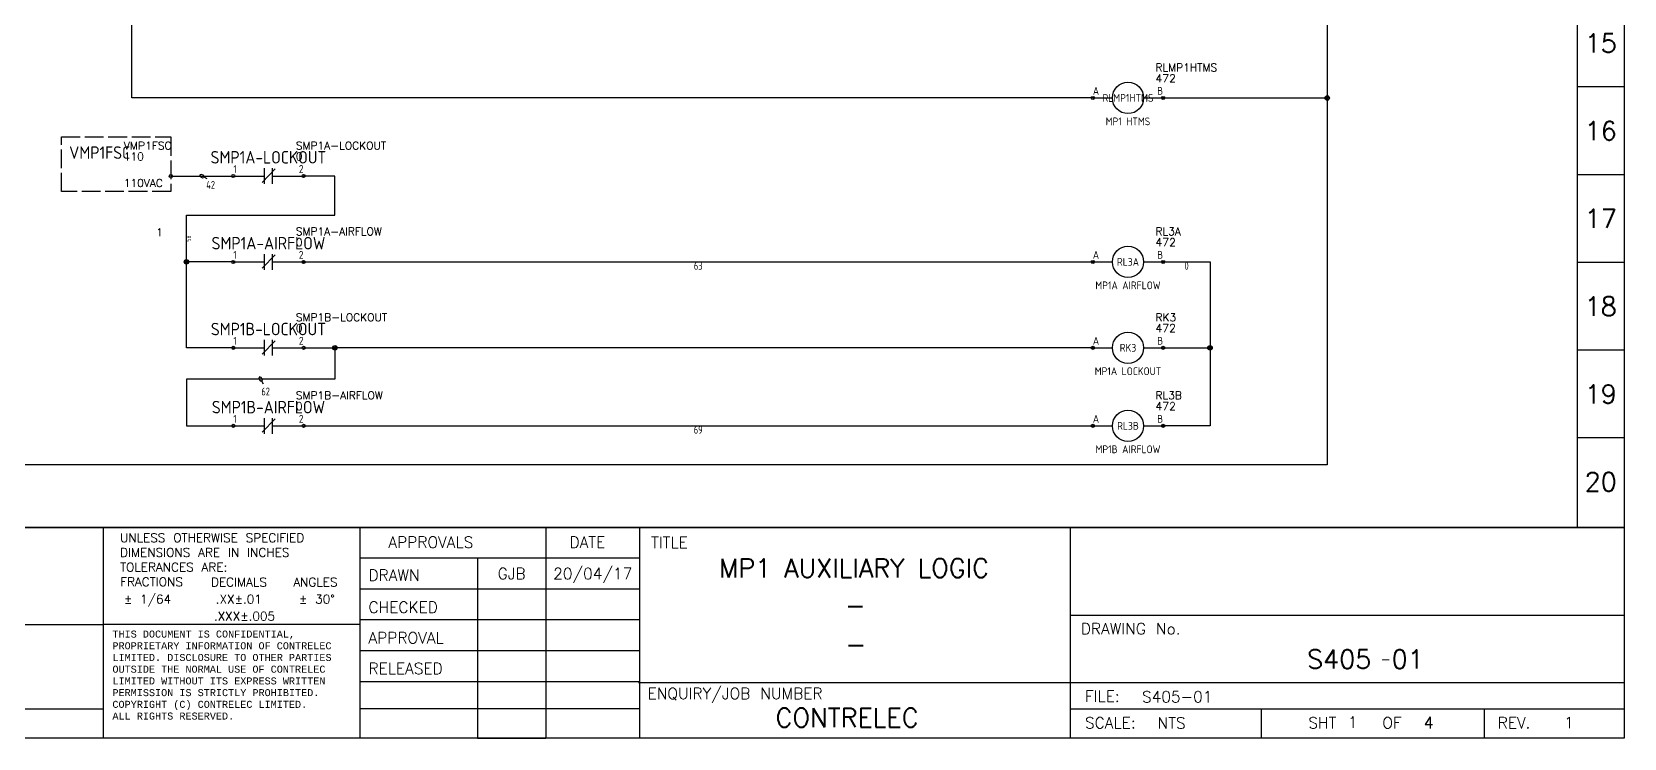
# Model space of a CAD drawing. Header units: millimetres. Extents: x 0 to 1020, y 0 to 646.
# Drawn here: x 511 to 1020, y 0 to 226 of the extents above; entities that cross this region are included whole.
import ezdxf
from ezdxf.enums import TextEntityAlignment as Align

# ---------------------------------------------------------------- set-up
doc = ezdxf.new("R2010")
doc.units = ezdxf.units.MM
doc.header["$LTSCALE"] = 0.5
doc.linetypes.add('ACAD_ISO02W100', pattern=[15, 12, -3])
for name, color, linetype in [('NETLIST', 50, 'Continuous'), ('OUTLINE_0', 7, 'Continuous'), ('OUTLINE_GRID', 7, 'Continuous'), ('SYMS', 7, 'Continuous'), ('WIREFIXED', 7, 'Continuous'), ('WIRENO', 7, 'Continuous'), ('WIRES', 7, 'Continuous')]:
    doc.layers.add(name, color=color, linetype=linetype)
doc.styles.add('MONOTXT', font='monotxt', dxfattribs={"height": 0.125})
doc.styles.get("Standard").update_dxf_attribs({"font": 'txt.shx', "bigfont": 'gbcbig.shx'})
doc.styles.add('WD', font='romans.shx', dxfattribs={"bigfont": 'gbcbig.shx'})
doc.styles.add('WD_IEC', font='isocp2.shx', dxfattribs={"width": 0.9, "height": 4})

# ---------------------------------------------------------------- blocks, each defined once
blk = doc.blocks.new('CONTRELEC 2016 BLOCK')
for p, q in [((444.47, 68.75), (444.47, 12.5)), ((512.88, 68.75), (512.88, 12.5)), ((562.5, 68.75), (562.5, 12.5)), ((587.5, 68.75), (587.5, 12.5)), ((702.25, 68.75), (702.25, 12.5)), ((587.5, 60.54), (512.88, 60.54)), ((544.24, 60.54), (544.24, 12.5)), ((587.5, 52.27), (512.88, 52.27)), ((362.88, 42.79), (444.47, 42.79)), ((444.47, 42.9), (513.01, 42.9)), ((587.5, 44.04), (512.88, 44.04)), ((702.25, 45.31), (850, 45.31)), ((587.5, 35.79), (512.88, 35.79)), ((587.5, 27.54), (512.88, 27.54)), ((587.24, 27.38), (850, 27.38)), ((362.88, 20.29), (444.47, 20.29)), ((587.5, 20.29), (512.88, 20.29)), ((702.25, 20.31), (850, 20.31)), ((753.23, 20.31), (753.23, 12.5)), ((812.7, 20.31), (812.7, 12.5))]:
    blk.add_line(p, q)
blk.add_lwpolyline([(0, 68.75), (850, 68.75), (850, 12.5), (0, 12.5)], close=True)
at = {"layer": 'OUTLINE_0', "linetype": 'Continuous'}
blk.add_line((544.24, 12.5), (562.5, 12.5), dxfattribs=at)
at = {"insert": (784.15, 34.85), "char_height": 2.5, "width": 3.4096, "attachment_point": 1}
blk.add_mtext('\\pi0.87148;-', dxfattribs=at)
at = {"layer": 'OUTLINE_0'}
for s, height, p in [('UNLESS OTHERWISE SPECIFIED', 2.35, (448.97, 64.79)), ('APPROVALS', 3, (520.53, 63.28)), ('DATE', 3, (568.82, 63.28)), ('TITLE', 3, (590.57, 63.19)), ('DIMENSIONS ARE IN INCHES', 2.35, (448.97, 60.88)), ('TOLERANCES ARE:', 2.35, (448.97, 56.96)), ('FRACTIONS', 2.35, (449.01, 53.04)), ('DECIMALS', 2.35, (473.22, 52.96)), ('ANGLES', 2.35, (495.17, 52.96)), ('DRAWN', 3, (515.21, 54.5)), ('%%P 1/64', 2.35, (450.01, 48.43)), ('.XX%%P.01', 2.35, (474.49, 48.43)), ('%%P 30%%D', 2.35, (496.69, 48.43)), ('CHECKED', 3, (515.21, 45.93)), ('.XXX%%P.005', 2.35, (473.98, 43.89)), ('DRAWING No.', 3, (705.14, 40.21)), ('APPROVAL', 3, (515.21, 37.77)), ('RELEASED', 3, (515.21, 29.61)), ('ENQUIRY/JOB NUMBER', 3, (589.63, 22.91)), ('FILE:', 3, (706.25, 22.18)), ('SCALE:', 3, (706.25, 15.11)), ('SHT    OF', 3, (765.79, 15.11))]:
    blk.add_text(s, height=height, dxfattribs=at).set_placement(p)
at = {"layer": 'OUTLINE_0', "style": 'WD'}
blk.add_text('REV.', height=3, dxfattribs=at).set_placement((816.29, 15.11))
at = {"layer": 'OUTLINE_0', "insert": (446.94, 41.22), "char_height": 1.875, "width": 63.19, "attachment_point": 1, "style": 'MONOTXT'}
blk.add_mtext('THIS DOCUMENT IS CONFIDENTIAL, PROPRIETARY INFORMATION OF CONTRELEC LIMITED. DISCLOSURE TO OTHER PARTIES OUTSIDE THE NORMAL USE OF CONTRELEC LIMITED WITHOUT ITS EXPRESS WRITTEN PERMISSION IS STRICTLY PROHIBITED. COPYRIGHT (C) CONTRELEC LIMITED.^JALL RIGHTS RESERVED.', dxfattribs=at)
at = {"layer": 'OUTLINE_0', "style": 'WD'}
for tag, height, p in [('DWGDESC1', 5, (644.66, 57.89)), ('EDBY', 3, (553.37, 56.41)), ('EDDATE', 3, (575, 56.41)), ('CKBY', 3, (553.37, 48.16)), ('CKDATE', 3, (575, 48.16)), ('DWGDESC2', 5, (645.03, 47.96)), ('DWGDESC3', 5, (645.15, 37.57)), ('PROJDESC', 5, (642.81, 17.97)), ('REVISION', 3, (835.28, 16.64))]:
    blk.add_attdef(tag, text='', height=height, dxfattribs=at).set_placement(p, align=Align.MIDDLE_CENTER)
blk.add_attdef('DWGNO', text='', height=5, dxfattribs=at).set_placement((782.6, 33.58), align=Align.MIDDLE_RIGHT)
blk.add_attdef('SHEETNO', text='', height=5, dxfattribs=at).set_placement((788, 33.58), align=Align.MIDDLE_LEFT)
for tag, p, height in [('FILENAME', (721.45, 22.05), 3), ('SCALE', (725.62, 15.05), 3), ('SH', (776.35, 15.29), 3), ('NSH', (796.5, 15.11), 3.12)]:
    blk.add_attdef(tag, p, '', height=height, dxfattribs=at)
at = {"layer": 'OUTLINE_0', "style": 'WD', "flags": 1}
blk.add_attdef('WD_TB', (567.05, 15.25), '', height=3, dxfattribs=at)
blk = doc.blocks.new('2010 Grid')
at = {"layer": 'OUTLINE_GRID'}
for p, q in [((850, 481.25), (850, 0)), ((837.5, 468.74), (837.5, 0)), ((850, 117.51), (837.5, 117.51)), ((850, 94.1), (837.5, 94.1)), ((850, 70.68), (837.5, 70.68)), ((850, 47.27), (837.5, 47.27)), ((850, 23.85), (837.5, 23.85)), ((850, 0), (0, 0))]:
    blk.add_line(p, q, dxfattribs=at)
at = {"layer": 'OUTLINE_GRID', "char_height": 5, "width": 17.7556, "attachment_point": 5}
for s, insert in [('15', (843.75, 129.22)), ('16', (843.75, 105.81)), ('17', (843.75, 82.39)), ('18', (843.75, 58.98)), ('19', (843.75, 35.56)), ('20', (843.75, 12.15))]:
    blk.add_mtext(s, dxfattribs=dict(at, insert=insert))
blk = doc.blocks.new('CONTACT-NC')
for p, q in [((0, 0), (10, 0)), ((13.35, 2.25), (9.28, -2.05)), ((10, -2.5), (10, 2.5)), ((12.5, -2.5), (12.5, 2.5)), ((12.5, 0), (22.5, 0))]:
    blk.add_line(p, q)
for centre in [(0, 0), (22.5, 0)]:
    blk.add_circle(centre, 0.5)
at = {"style": 'WD_IEC', "flags": 1}
blk.add_attdef('LOC', text='', height=4, dxfattribs=at).set_placement((11.25, 11), align=Align.MIDDLE_CENTER)
at = {"style": 'WD_IEC'}
for tag, height, p in [('TAG1', 4, (11.25, 6)), ('DESC1', 2.5, (11.25, -5))]:
    blk.add_attdef(tag, text='', height=height, dxfattribs=at).set_placement(p, align=Align.MIDDLE_CENTER)
for tag, p, height, flags in [('X4TERM01', (0, 0), 0.64, 1), ('TERM01', (0, 1), 2.5, 8), ('X1TERM02', (22.5, 0), 0.64, 1)]:
    blk.add_attdef(tag, p, '', height=height, dxfattribs=dict(at, flags=flags))
at = {"style": 'WD_IEC', "flags": 8}
blk.add_attdef('TERM02', text='', height=2.5, dxfattribs=at).set_placement((22.5, 1), align=Align.RIGHT)
at = {"layer": 'NETLIST'}
for tag, p, height in [('NETTAG', (20, 8.5), 2.5), ('NETVALUE', (20, 5), 2.56)]:
    blk.add_attdef(tag, p, '', height=height, dxfattribs=at)
blk = doc.blocks.new('CONTACTOR-H')
for p, q in [((0, 0), (6.25, 0)), ((16.25, 0), (22.5, 0))]:
    blk.add_line(p, q)
for centre, radius in [((0, 0), 0.5), ((11.25, 0), 5), ((22.5, 0), 0.5)]:
    blk.add_circle(centre, radius)
at = {"style": 'WD_IEC', "flags": 1}
blk.add_attdef('LOC', text='', height=4, dxfattribs=at).set_placement((11.25, 8.5), align=Align.MIDDLE_CENTER)
at = {"style": 'WD_IEC'}
for tag, p, height, flags in [('X4TERM01', (0, 0), 0.64, 1), ('TERM01', (0, 1), 2.5, 8), ('X1TERM02', (22.5, 0), 0.64, 1)]:
    blk.add_attdef(tag, p, '', height=height, dxfattribs=dict(at, flags=flags))
for tag, height, p in [('TAG1', 4, (11.25, 0)), ('DESC1', 2.5, (11.25, -7.5))]:
    blk.add_attdef(tag, text='', height=height, dxfattribs=at).set_placement(p, align=Align.MIDDLE_CENTER)
at = {"style": 'WD_IEC', "flags": 8}
blk.add_attdef('TERM02', text='', height=2.5, dxfattribs=at).set_placement((22.5, 1), align=Align.RIGHT)
at = {"layer": 'NETLIST'}
for tag, p, height in [('NETTAG', (20, 8.5), 2.5), ('NETVALUE', (20, 5), 2.56)]:
    blk.add_attdef(tag, p, '', height=height, dxfattribs=at)
blk = doc.blocks.new('DCM-1')
at = {"linetype": 'ACAD_ISO02W100'}
blk.add_lwpolyline([(-35, 12.5), (0, 12.5), (0, -5), (-35, -5)], close=True, dxfattribs=at)
blk.add_circle((0, 0), 0.5)
at = {"style": 'WD_IEC'}
for tag, height, flags, p in [('LOC', 4, 1, (-32.5, 14.5)), ('DESC1', 3, 9, (-32.5, 2.5))]:
    blk.add_attdef(tag, text='', height=height, dxfattribs=dict(at, flags=flags)).set_placement(p, align=Align.MIDDLE_LEFT)
blk.add_attdef('TAG1', text='', height=4, dxfattribs=at).set_placement((-32.5, 7.5), align=Align.MIDDLE_LEFT)
at = {"style": 'WD_IEC', "flags": 1}
blk.add_attdef('X1TERM01', (0, 0), '', height=0.5, dxfattribs=at)
blk.add_attdef('TERMDESC01', text='', height=2.5).set_placement((-2.5, -1), align=Align.TOP_RIGHT)
blk.add_attdef('TERM01', text='', height=2.5).set_placement((-2.5, -20), align=Align.BOTTOM_RIGHT)
at = {"layer": 'NETLIST'}
for tag, p in [('NETTAG', (-15, 8.5)), ('NETVALUE', (-15, 5))]:
    blk.add_attdef(tag, p, '', height=2.5, dxfattribs=at)
blk = doc.blocks.new('WDDOT')
for radius in [0.72, 0.449, 0.223]:
    blk.add_circle((0, 0), radius)
blk = doc.blocks.new('WD_WNH2')
at = {"linetype": 'Continuous', "style": 'WD_IEC', "width": 0.8}
blk.add_attdef('WIRENO', text='', height=2.5, dxfattribs=at).set_placement((0, 0), align=Align.TOP_CENTER)
at = {"style": 'WD_IEC', "flags": 1}
for tag, p in [('W02USER', (0, -1.21)), ('W03USER', (0, -1.33)), ('W04USER', (0, -1.46)), ('W05USER', (0, -1.58)), ('W06USER', (0, -1.71)), ('W07USER', (0, -1.83)), ('W08USER', (0, -1.96)), ('W09USER', (0, -2.08)), ('W01USER', (0, -1.08)), ('W10USER', (0, -2.21))]:
    blk.add_attdef(tag, text='', height=0.08, dxfattribs=at).set_placement(p, align=Align.CENTER)
blk = doc.blocks.new('WD_WNV2')
at = {"linetype": 'Continuous', "style": 'WD_IEC', "width": 0.8}
blk.add_attdef('WIRENO', text='', height=1.5, rotation=90, dxfattribs=at).set_placement((0, 0), align=Align.TOP_CENTER)
at = {"style": 'WD_IEC', "flags": 1}
for tag, p in [('W01USER', (1.86, -1.08)), ('W02USER', (1.86, -1.21)), ('W03USER', (1.86, -1.33)), ('W04USER', (1.86, -1.46)), ('W05USER', (1.86, -1.58)), ('W06USER', (1.86, -1.71)), ('W07USER', (1.86, -1.83)), ('W08USER', (1.86, -1.96)), ('W09USER', (1.86, -2.08)), ('W10USER', (1.86, -2.21))]:
    blk.add_attdef(tag, text='', height=0.08, dxfattribs=at).set_placement(p, align=Align.CENTER)

msp = doc.modelspace()

# ---------------------------------------------------------------- linework, layer by layer
at = {"layer": 'WIRENO'}
for points in [[(566.65, 179.05), (565.69, 179.6), (565.54, 180.15), (564.85, 180.54), (564.31, 180.4), (564.46, 179.85), (565.15, 179.46), (565.42, 179.53)], [(584.7, 113.35), (584.15, 114.31), (584.29, 114.85), (583.9, 115.54), (583.35, 115.69), (583.21, 115.15), (583.6, 114.46), (583.88, 114.39)]]:
    msp.add_lwpolyline(points, dxfattribs=at)
at = {"layer": 'WIRES'}
for p, q in [((925, 402.5), (925, 87.5)), ((542.5, 205), (542.5, 245)), ((850, 205), (542.5, 205)), ((872.5, 205), (925, 205)), ((555, 180), (575, 180)), ((607.5, 180), (597.5, 180)), ((607.5, 167.5), (607.5, 180)), ((560, 152.5), (560, 167.5)), ((560, 167.5), (607.5, 167.5)), ((575, 152.5), (560, 152.5)), ((560, 150), (560, 152.5)), ((560, 125), (560, 150)), ((597.5, 152.5), (850, 152.5)), ((872.5, 152.5), (887.5, 152.5)), ((887.5, 152.5), (887.5, 100)), ((575, 125), (560, 125)), ((597.5, 125), (607.5, 125)), ((607.5, 125), (607.5, 115)), ((610, 125), (607.5, 125)), ((850, 125), (610, 125)), ((872.5, 125), (887.5, 125)), ((607.5, 115), (560, 115)), ((560, 115), (560, 100)), ((560, 100), (575, 100)), ((597.5, 100), (850, 100)), ((887.5, 100), (872.5, 100)), ((810, 87.5), (505, 87.5)), ((925, 87.5), (810, 87.5))]:
    msp.add_line(p, q, dxfattribs=at)

# ---------------------------------------------------------------- block references
at = {"xscale": 1.2, "yscale": 1.2, "zscale": 1.2}
msp.add_blockref('2010 Grid', (0, 67.5), dxfattribs=at)
ref = msp.add_blockref('CONTACTOR-H', (850, 205))
ref.add_attrib('TERM02', 'B', dxfattribs={"height": 2.5, "style": 'WD_IEC'}).set_placement((872.5, 206), align=Align.RIGHT)
ref.add_attrib('TERM01', 'A', (850, 206), dxfattribs={"height": 2.5, "style": 'WD_IEC'})
ref.add_attrib('DESC1', 'MP1 HTMS', dxfattribs={"height": 2.5, "style": 'WD_IEC'}).set_placement((861.25, 197.5), align=Align.MIDDLE_CENTER)
ref.add_attrib('TAG1', 'RLMP1HTMS', dxfattribs={"height": 2.5, "style": 'WD_IEC'}).set_placement((861.25, 205), align=Align.MIDDLE_CENTER)
ref.add_attrib('NETVALUE', '472', (870, 210), dxfattribs={"layer": 'NETLIST', "height": 2.56})
ref.add_attrib('NETTAG', 'RLMP1HTMS', (870, 213.5), dxfattribs={"layer": 'NETLIST', "height": 2.5})
msp.add_blockref('DCM-1', (555, 180)).add_auto_attribs({'NETVALUE': '110', 'NETTAG': 'VMP1FSC', 'TERM01': '1', 'TAG1': 'VMP1FSC', 'TERMDESC01': '110VAC'})
ref = msp.add_blockref('CONTACT-NC', (575, 180))
ref.add_attrib('TERM02', '2', dxfattribs={"height": 2.5, "style": 'WD_IEC'}).set_placement((597.5, 181), align=Align.RIGHT)
ref.add_attrib('TERM01', '1', (575, 181), dxfattribs={"height": 2.5, "style": 'WD_IEC'})
ref.add_attrib('TAG1', 'SMP1A-LOCKOUT', dxfattribs={"height": 4, "style": 'WD_IEC'}).set_placement((586.25, 186), align=Align.MIDDLE_CENTER)
ref.add_attrib('NETVALUE', '0', (595, 185), dxfattribs={"layer": 'NETLIST', "height": 2.56})
ref.add_attrib('NETTAG', 'SMP1A-LOCKOUT', (595, 188.5), dxfattribs={"layer": 'NETLIST', "height": 2.5})
ref = msp.add_blockref('CONTACT-NC', (575, 152.5))
ref.add_attrib('TERM02', '2', dxfattribs={"height": 2.5, "style": 'WD_IEC'}).set_placement((597.5, 153.5), align=Align.RIGHT)
ref.add_attrib('TERM01', '1', (575, 153.5), dxfattribs={"height": 2.5, "style": 'WD_IEC'})
ref.add_attrib('TAG1', 'SMP1A-AIRFLOW', dxfattribs={"height": 4, "style": 'WD_IEC'}).set_placement((586.25, 158.5), align=Align.MIDDLE_CENTER)
ref.add_attrib('NETVALUE', '0', (595, 157.5), dxfattribs={"layer": 'NETLIST', "height": 2.56})
ref.add_attrib('NETTAG', 'SMP1A-AIRFLOW', (595, 161), dxfattribs={"layer": 'NETLIST', "height": 2.5})
ref = msp.add_blockref('CONTACTOR-H', (850, 152.5))
ref.add_attrib('TERM02', 'B', dxfattribs={"height": 2.5, "style": 'WD_IEC'}).set_placement((872.5, 153.5), align=Align.RIGHT)
ref.add_attrib('TERM01', 'A', (850, 153.5), dxfattribs={"height": 2.5, "style": 'WD_IEC'})
ref.add_attrib('DESC1', 'MP1A AIRFLOW', dxfattribs={"height": 2.5, "style": 'WD_IEC'}).set_placement((861.25, 145), align=Align.MIDDLE_CENTER)
ref.add_attrib('TAG1', 'RL3A', dxfattribs={"height": 2.5, "style": 'WD_IEC'}).set_placement((861.25, 152.5), align=Align.MIDDLE_CENTER)
ref.add_attrib('NETVALUE', '472', (870, 157.5), dxfattribs={"layer": 'NETLIST', "height": 2.56})
ref.add_attrib('NETTAG', 'RL3A', (870, 161), dxfattribs={"layer": 'NETLIST', "height": 2.5})
ref = msp.add_blockref('CONTACT-NC', (575, 125))
ref.add_attrib('TERM02', '2', dxfattribs={"height": 2.5, "style": 'WD_IEC'}).set_placement((597.5, 126), align=Align.RIGHT)
ref.add_attrib('TERM01', '1', (575, 126), dxfattribs={"height": 2.5, "style": 'WD_IEC'})
ref.add_attrib('TAG1', 'SMP1B-LOCKOUT', dxfattribs={"height": 4, "style": 'WD_IEC'}).set_placement((586.25, 131), align=Align.MIDDLE_CENTER)
ref.add_attrib('NETVALUE', '0', (595, 130), dxfattribs={"layer": 'NETLIST', "height": 2.56})
ref.add_attrib('NETTAG', 'SMP1B-LOCKOUT', (595, 133.5), dxfattribs={"layer": 'NETLIST', "height": 2.5})
ref = msp.add_blockref('CONTACTOR-H', (850, 125))
ref.add_attrib('TERM02', 'B', dxfattribs={"height": 2.5, "style": 'WD_IEC'}).set_placement((872.5, 126), align=Align.RIGHT)
ref.add_attrib('TERM01', 'A', (850, 126), dxfattribs={"height": 2.5, "style": 'WD_IEC'})
ref.add_attrib('DESC1', 'MP1A LOCKOUT', dxfattribs={"height": 2.5, "style": 'WD_IEC'}).set_placement((861.25, 117.5), align=Align.MIDDLE_CENTER)
ref.add_attrib('TAG1', 'RK3', dxfattribs={"height": 2.5, "style": 'WD_IEC'}).set_placement((861.25, 125), align=Align.MIDDLE_CENTER)
ref.add_attrib('NETVALUE', '472', (870, 130), dxfattribs={"layer": 'NETLIST', "height": 2.56})
ref.add_attrib('NETTAG', 'RK3', (870, 133.5), dxfattribs={"layer": 'NETLIST', "height": 2.5})
ref = msp.add_blockref('CONTACT-NC', (575, 100))
ref.add_attrib('TERM02', '2', dxfattribs={"height": 2.5, "style": 'WD_IEC'}).set_placement((597.5, 101), align=Align.RIGHT)
ref.add_attrib('TERM01', '1', (575, 101), dxfattribs={"height": 2.5, "style": 'WD_IEC'})
ref.add_attrib('TAG1', 'SMP1B-AIRFLOW', dxfattribs={"height": 4, "style": 'WD_IEC'}).set_placement((586.25, 106), align=Align.MIDDLE_CENTER)
ref.add_attrib('NETVALUE', '0', (595, 105), dxfattribs={"layer": 'NETLIST', "height": 2.56})
ref.add_attrib('NETTAG', 'SMP1B-AIRFLOW', (595, 108.5), dxfattribs={"layer": 'NETLIST', "height": 2.5})
ref = msp.add_blockref('CONTACTOR-H', (850, 100))
ref.add_attrib('TERM02', 'B', dxfattribs={"height": 2.5, "style": 'WD_IEC'}).set_placement((872.5, 101), align=Align.RIGHT)
ref.add_attrib('TERM01', 'A', (850, 101), dxfattribs={"height": 2.5, "style": 'WD_IEC'})
ref.add_attrib('DESC1', 'MP1B AIRFLOW', dxfattribs={"height": 2.5, "style": 'WD_IEC'}).set_placement((861.25, 92.5), align=Align.MIDDLE_CENTER)
ref.add_attrib('TAG1', 'RL3B', dxfattribs={"height": 2.5, "style": 'WD_IEC'}).set_placement((861.25, 100), align=Align.MIDDLE_CENTER)
ref.add_attrib('NETVALUE', '472', (870, 105), dxfattribs={"layer": 'NETLIST', "height": 2.56})
ref.add_attrib('NETTAG', 'RL3B', (870, 108.5), dxfattribs={"layer": 'NETLIST', "height": 2.5})
msp.add_blockref('CONTRELEC 2016 BLOCK', (0, -15), dxfattribs=at).add_auto_attribs({'DWGNO': 'S405', 'FILENAME': 'S405-01', 'DWGDESC1': 'MP1 AUXILIARY LOGIC', 'DWGDESC2': '-', 'DWGDESC3': '-', 'SH': '1', 'NSH': '4', 'SCALE': 'NTS', 'EDBY': 'GJB', 'EDDATE': '20/04/17', 'PROJDESC': 'CONTRELEC', 'SHEETNO': '01', 'REVISION': '1'})
at = {"layer": 'SYMS'}
for p in [(925, 205), (560, 152.5), (607.5, 125), (887.5, 125)]:
    msp.add_blockref('WDDOT', p, dxfattribs=at)
at = {"layer": 'WIREFIXED'}
ref = msp.add_blockref('WD_WNH2', (880, 152.5), dxfattribs=at)
ref.add_attrib('WIRENOF', '0', dxfattribs={"linetype": 'Continuous', "height": 2.5, "style": 'WD_IEC', "width": 0.8}).set_placement((880, 152.5), align=Align.TOP_CENTER)
at = {"layer": 'WIRENO'}
ref = msp.add_blockref('WD_WNH2', (565, 180), dxfattribs=at)
ref.add_attrib('WIRENO', '42', dxfattribs={"linetype": 'Continuous', "height": 2.5, "style": 'WD_IEC', "width": 0.8}).set_placement((567.75, 178.41), align=Align.TOP_CENTER)
ref = msp.add_blockref('WD_WNV2', (560, 160), dxfattribs=at)
ref.add_attrib('WIRENO', '58', dxfattribs={"linetype": 'Continuous', "height": 1.5, "rotation": 90, "style": 'WD_IEC', "width": 0.8}).set_placement((560, 160), align=Align.TOP_CENTER)
ref = msp.add_blockref('WD_WNH2', (723.75, 152.5), dxfattribs=at)
ref.add_attrib('WIRENO', '63', dxfattribs={"linetype": 'Continuous', "height": 2.5, "style": 'WD_IEC', "width": 0.8}).set_placement((723.75, 152.5), align=Align.TOP_CENTER)
ref = msp.add_blockref('WD_WNH2', (583.75, 115), dxfattribs=at)
ref.add_attrib('WIRENO', '62', dxfattribs={"linetype": 'Continuous', "height": 2.5, "style": 'WD_IEC', "width": 0.8}).set_placement((585.34, 112.25), align=Align.TOP_CENTER)
ref = msp.add_blockref('WD_WNH2', (723.75, 100), dxfattribs=at)
ref.add_attrib('WIRENO', '69', dxfattribs={"linetype": 'Continuous', "height": 2.5, "style": 'WD_IEC', "width": 0.8}).set_placement((723.75, 100), align=Align.TOP_CENTER)

doc.saveas('drawing.dxf')
